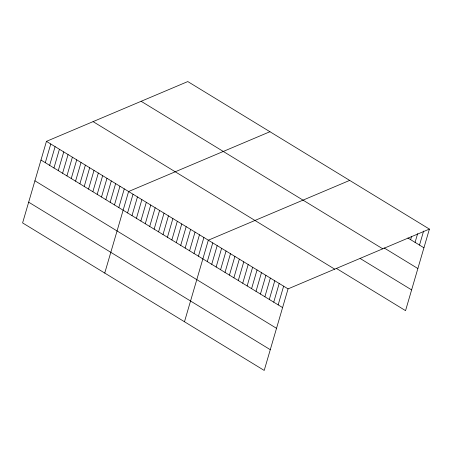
<?xml version="1.0" encoding="UTF-8"?>
<svg xmlns="http://www.w3.org/2000/svg" width="452" height="452" viewBox="0 0 452 452"><rect width="100%" height="100%" fill="white"/><g stroke="black" fill="none" stroke-linecap="round" stroke-linejoin="round"><path stroke-width="0.68" d="M46.449 141.352L22.6 222.915L264.211 370.437L288.06 288.879L429.4 229.085L187.789 81.563L46.449 141.352L288.06 288.879M45.307 162.692L50.771 143.996M49.63 165.336L55.099 146.634M53.952 167.974L59.421 149.273M58.274 170.613L63.743 151.912M62.596 173.252L68.066 154.556M66.924 175.896L72.393 157.194M71.246 178.534L76.716 159.833M75.569 181.173L81.038 162.471M79.891 183.811L85.36 165.116M84.219 186.456L89.682 167.754M88.541 189.094L94.01 170.393M92.863 191.733L98.333 173.031M97.186 194.371L102.655 175.675M101.514 197.015L106.977 178.314M105.836 199.654L111.305 180.953M110.158 202.293L115.627 183.591M114.48 204.931L119.95 186.23M118.803 207.57L124.272 188.874M104.745 273.07L128.6 191.512L269.934 131.724M127.56 212.915L133.029 194.219M131.99 215.621L137.459 196.919M136.419 218.327L141.888 199.626M140.849 221.028L146.318 202.332M145.278 223.734L150.748 205.033M149.708 226.441L155.177 207.739M154.138 229.147L159.601 210.446M158.567 231.848L164.031 213.146M162.997 234.554L168.46 215.853M167.426 237.26L172.89 218.559M171.856 239.961L177.32 221.26M176.286 242.667L181.749 223.966M180.715 245.374L186.179 226.672M185.145 248.075L190.608 229.379M189.574 250.781L195.038 232.079M194.004 253.487L199.468 234.786M198.434 256.188L203.897 237.492M184.478 321.751L208.327 240.193L349.667 180.404M207.293 261.601L212.756 242.899M211.722 264.301L217.186 245.605M216.146 267.008L221.616 248.306M220.576 269.714L226.045 251.013M225.006 272.42L230.475 253.719M229.435 275.121L234.904 256.42M233.865 277.827L239.334 259.126M238.294 280.534L243.764 261.832M242.724 283.234L248.193 264.533M247.154 285.941L252.623 267.239M251.583 288.647L257.052 269.946M256.013 291.348L261.482 272.652M260.442 294.054L265.912 275.353M264.872 296.761L270.341 278.059M269.302 299.461L274.771 280.765M273.731 302.168L279.2 283.466M278.161 304.874L283.63 286.172M410.642 239.673L411.619 236.334M415.072 242.379L417.614 233.695M419.501 245.086L423.603 231.057M429.4 229.085L405.551 310.648L336.339 268.386M407.873 237.984L423.931 247.786M384.093 247.911L417.868 268.533M141.148 101.293L382.759 248.82M360.125 258.459L411.614 289.901M93.089 121.622L334.7 269.149M40.979 160.053L282.59 307.575M34.917 180.8L276.528 328.321M28.668 202.168L270.279 349.69"/></g></svg>
